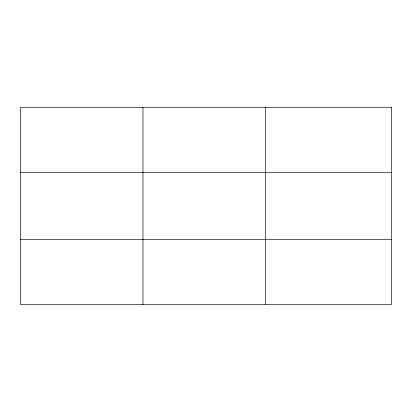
<?xml version="1.0" encoding="UTF-8"?>
<svg xmlns="http://www.w3.org/2000/svg" width="412" height="412" viewBox="0 0 412 412"><rect width="100%" height="100%" fill="white"/><g stroke="black" fill="none" stroke-linecap="round" stroke-linejoin="round"><path stroke-width="0.62" d="M142.964 107.3L142.964 304.7M265.328 107.3L265.328 304.7M20.6 172.443L391.4 172.443M20.6 239.557L391.4 239.557M391.4 107.3L391.4 304.7L20.6 304.7L20.6 107.3L391.4 107.3"/></g></svg>
